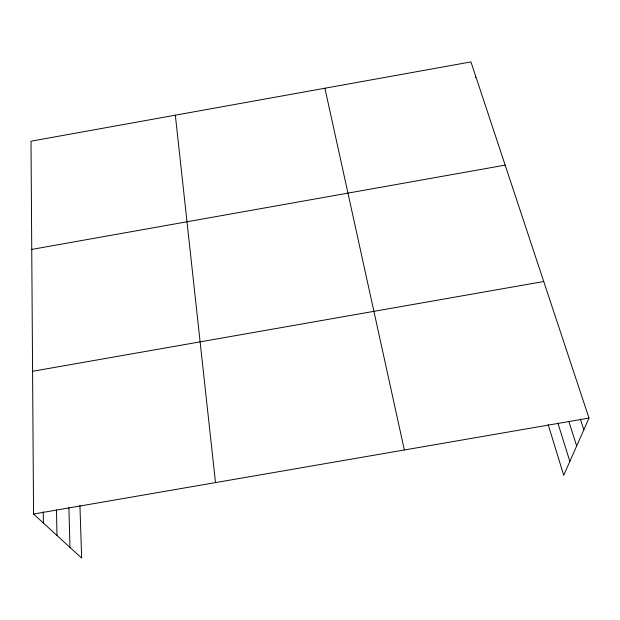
<?xml version="1.0" encoding="UTF-8"?>
<svg xmlns="http://www.w3.org/2000/svg" width="620" height="620" viewBox="0 0 620 620"><rect width="100%" height="100%" fill="white"/><g stroke="black" fill="none" stroke-linecap="round" stroke-linejoin="round"><path stroke-width="0.93" d="M475.354 77.632L475.54 75.756M79.934 505.509L81.654 558.093L33.557 514.034L31 141.197L470.952 61.907L589 418.074L563.712 475.308L548.173 424.607M31.744 249.418L505.161 165.129M32.581 371.287L543.74 281.519M33.557 514.034L589 418.074M580.343 419.066L583.831 429.768M568.904 421.639L576.67 445.982M557.907 423.173L569.85 461.42M324.919 88.226L404.349 449.981M175.336 115.181L215.504 482.6M68.913 507.664L69.967 547.382M56.49 509.942L56.986 535.494M43.237 511.864L43.377 523.024"/></g></svg>
